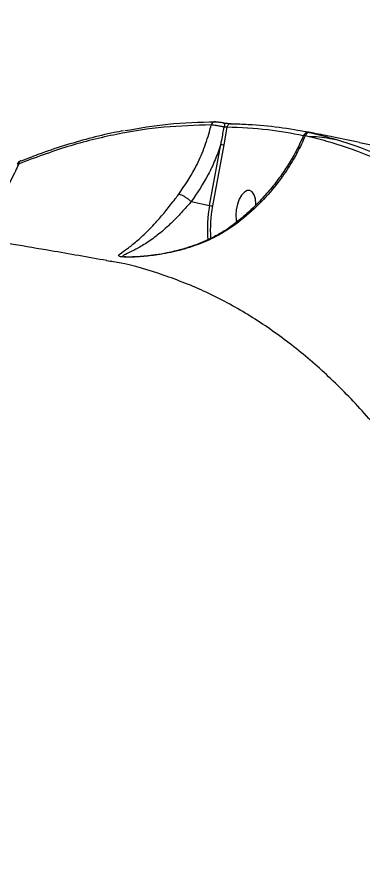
# Model space of a CAD drawing. Header units: millimetres. Extents: x -11024 to 8278, y -7837 to 5770.
# Drawn here: x 2819.3 to 2899.6, y -1134.7 to -934.7 of the extents above; entities that cross this region are included whole.
import ezdxf

# ---------------------------------------------------------------- set-up
doc = ezdxf.new("R2010")
doc.units = ezdxf.units.MM
for name, color, linetype in [('DIKOM_ОБЪЕКТ', 7, 'Continuous'), ('DIKOM_РАЗМЕР_ЗОНА', 7, 'Continuous'), ('DIKOM_РАЗМЕР_ОБЪЕКТА', 7, 'Continuous')]:
    doc.layers.add(name, color=color, linetype=linetype)
doc.styles.add('style1', font='arial.ttf', dxfattribs={"width": 0.8})
doc.dimstyles.new('1-50', dxfattribs={"dimtxt": 300, "dimasz": 200, "dimexe": 100, "dimexo": 0, "dimgap": 100, "dimtad": 1, "dimtxsty": 'style1', "dimcen": 200, "dimclrd": 7, "dimclre": 7, "dimclrt": 7, "dimadec": 1, "dimazin": 2, "dimtfac": 1, "dimtmove": 0, "dimatfit": 2, "dimfxl": 0, "dimlwd": 25, "dimlwe": 18, "dimarcsym": 0})

# ---------------------------------------------------------------- blocks, each defined once
blk = doc.blocks.new('*D9')
at = {"layer": 'Defpoints', "color": 0, "transparency": 16777216}
for p in [(3740.68, 3707.51), (-8191.56, -3797.25), (-1076.12, -3797.25)]:
    blk.add_point(p, dxfattribs=at)
at = {"layer": 'DIKOM_РАЗМЕР_ОБЪЕКТА', "color": 7, "lineweight": 18, "transparency": 16777216}
for p, q in [((3740.68, 3707.51), (-8291.56, 3707.51)), ((-1076.12, -3797.25), (-8291.56, -3797.25))]:
    blk.add_line(p, q, dxfattribs=at)
at = {"layer": 'DIKOM_РАЗМЕР_ОБЪЕКТА', "color": 7, "lineweight": 25, "transparency": 16777216}
blk.add_line((-8191.56, 3507.51), (-8191.56, -3597.25), dxfattribs=at)
at = {"layer": 'DIKOM_РАЗМЕР_ОБЪЕКТА', "color": 7, "transparency": 16777216}
for points in [[(-8224.9, 3507.51), (-8158.23, 3507.51), (-8191.56, 3707.51)], [(-8224.9, -3597.25), (-8158.23, -3597.25), (-8191.56, -3797.25)]]:
    blk.add_solid(points, dxfattribs=at)
at = {"layer": 'DIKOM_РАЗМЕР_ОБЪЕКТА', "color": 7, "transparency": 16777216, "insert": (-8444.74, -44.87), "char_height": 300, "attachment_point": 5, "rotation": 90, "style": 'style1'}
blk.add_mtext('7500', dxfattribs=at)
blk = doc.blocks.new('*D10')
at = {"layer": 'Defpoints', "color": 0, "transparency": 16777216}
for p in [(-7791.31, -186.83), (6174.94, -1432.98), (6174.94, -5371.27)]:
    blk.add_point(p, dxfattribs=at)
at = {"layer": 'DIKOM_РАЗМЕР_ОБЪЕКТА', "color": 7, "lineweight": 18, "transparency": 16777216}
for p, q in [((-7791.31, -186.83), (-7791.31, -5471.27)), ((6174.94, -1432.98), (6174.94, -5471.27))]:
    blk.add_line(p, q, dxfattribs=at)
at = {"layer": 'DIKOM_РАЗМЕР_ОБЪЕКТА', "color": 7, "lineweight": 25, "transparency": 16777216}
blk.add_line((-7591.31, -5371.27), (5974.94, -5371.27), dxfattribs=at)
at = {"layer": 'DIKOM_РАЗМЕР_ОБЪЕКТА', "color": 7, "transparency": 16777216}
for points in [[(-7591.31, -5337.93), (-7591.31, -5404.6), (-7791.31, -5371.27)], [(5974.94, -5337.93), (5974.94, -5404.6), (6174.94, -5371.27)]]:
    blk.add_solid(points, dxfattribs=at)
at = {"layer": 'DIKOM_РАЗМЕР_ОБЪЕКТА', "color": 7, "transparency": 16777216, "insert": (-1343.68, -5118.1), "char_height": 300, "attachment_point": 5, "style": 'style1'}
blk.add_mtext('14000', dxfattribs=at)
blk = doc.blocks.new('*D11')
at = {"layer": 'Defpoints', "color": 0, "transparency": 16777216}
for p in [(3316.13, 5770.14), (-10574.15, -5797.25), (-1580.09, -5797.25)]:
    blk.add_point(p, dxfattribs=at)
at = {"layer": 'DIKOM_РАЗМЕР_ЗОНА', "color": 7, "lineweight": 18, "transparency": 16777216}
for p, q in [((3316.13, 5770.14), (-10674.15, 5770.14)), ((-1580.09, -5797.25), (-10674.15, -5797.25))]:
    blk.add_line(p, q, dxfattribs=at)
at = {"layer": 'DIKOM_РАЗМЕР_ЗОНА', "color": 7, "lineweight": 25, "transparency": 16777216}
blk.add_line((-10574.15, 5570.14), (-10574.15, -5597.25), dxfattribs=at)
at = {"layer": 'DIKOM_РАЗМЕР_ЗОНА', "color": 7, "transparency": 16777216}
for points in [[(-10607.49, 5570.14), (-10540.82, 5570.14), (-10574.15, 5770.14)], [(-10607.49, -5597.25), (-10540.82, -5597.25), (-10574.15, -5797.25)]]:
    blk.add_solid(points, dxfattribs=at)
at = {"layer": 'DIKOM_РАЗМЕР_ЗОНА', "color": 7, "transparency": 16777216, "insert": (-10827.33, -172.99), "char_height": 300, "attachment_point": 5, "rotation": 90, "style": 'style1'}
blk.add_mtext('11500', dxfattribs=at)

msp = doc.modelspace()

# ---------------------------------------------------------------- linework, layer by layer
at = {"layer": 'DIKOM_ОБЪЕКТ', "color": 7, "linetype": 'Continuous', "lineweight": 15}
for p, q in [((2868.059, -960.294), (2867.319, -964.4)), ((2887.766, -961.6), (2886.658, -961.382)), ((2888.064, -961.653), (2888.012, -961.644)), ((2864.037, -978.462), (2866.649, -964.284)), ((2867.319, -964.4), (2864.707, -978.578)), ((2820.149, -968.112), (2820.107, -968.13)), ((2859.754, -977.582), (2864.037, -978.462)), ((2844.11, -990.398), (2844.176, -990.409))]:
    msp.add_line(p, q, dxfattribs=at)
at = {"layer": 'DIKOM_ОБЪЕКТ', "color": 7, "linetype": 'Continuous', "lineweight": 15, "flags": 128}
for points in [[(2867.237, -959.255), (2867.307, -959.271), (2867.367, -959.326), (2867.416, -959.418), (2867.452, -959.544), (2867.473, -959.698), (2867.478, -959.874), (2867.467, -960.064), (2867.441, -960.262)], [(2874.748, -978.426), (2874.757, -978.056), (2874.663, -976.918), (2874.389, -975.979), (2873.957, -975.315), (2873.402, -974.981), (2872.769, -975.002), (2872.11, -975.377), (2871.477, -976.077), (2870.922, -977.043), (2870.49, -978.199), (2870.216, -979.45), (2870.122, -980.694), (2870.122, -980.694)], [(2870.122, -980.694), (2870.216, -981.832), (2870.326, -982.315)]]:
    msp.add_lwpolyline(points, dxfattribs=at)
at = {"layer": 'DIKOM_ОБЪЕКТ', "color": 7, "linetype": 'Continuous', "lineweight": 15}
for centre, radius, start, end in [((2865.273, -959.903), 0.883, 82.0777, 171.87378), ((2868.952, -960.373), 0.896, 82.39821, 174.94174), ((2887.191, -962.473), 0.943, 82.65537, 168.54046), ((2868.654, -954.7), 9.792, 258.1851, 262.16304), ((2820.474, -968.851), 0.809, 116.98348, 176.31814), ((2893.43, -984.025), 29.915, 169.28269, 184.70402), ((2866.041, -968.884), 9.786, 258.18377, 262.16406), ((2893.195, -983.976), 28.995, 169.2716, 184.28358)]:
    msp.add_arc(centre, radius, start, end, dxfattribs=at)
for points, knots in [([(2840.116, -991.286), (2835.783, -990.517), (2825.666, -988.721), (2809.639, -986.055), (2792.083, -983.264), (2774.47, -980.616), (2756.805, -978.103), (2739.089, -975.724), (2721.324, -973.478), (2703.512, -971.364), (2685.654, -969.381), (2667.753, -967.527), (2649.811, -965.801), (2631.83, -964.204), (2613.813, -962.734), (2595.763, -961.39), (2577.682, -960.172), (2559.574, -959.08), (2541.44, -958.112), (2523.284, -957.27), (2505.11, -956.549), (2486.918, -955.963), (2473.726, -955.598), (2466.595, -955.465), (2465.538, -955.446)], [0, 0, 0, 0, 0.0366039, 0.0854841, 0.1341886, 0.1827288, 0.2311163, 0.2793611, 0.3274729, 0.3754616, 0.4233366, 0.4711059, 0.5187785, 0.5663619, 0.6138643, 0.6612927, 0.7086546, 0.7559565, 0.8032057, 0.850408, 0.8975703, 0.9446987, 0.9917997, 1, 1, 1, 1]), ([(2844.346, -961.087), (2847.682, -960.499), (2854.771, -959.251), (2861.717, -959.105), (2865.395, -959.028)], [0, 0, 0, 0, 0.4704443, 1, 1, 1, 1]), ([(2865.395, -959.028), (2865.492, -959.032), (2865.688, -959.038), (2866.133, -959.084), (2866.629, -959.151), (2867.008, -959.213), (2867.201, -959.248), (2867.237, -959.255)], [0, 0, 0, 0, 0.2363829, 0.4725964, 0.7091504, 0.9458892, 1, 1, 1, 1]), ([(2867.237, -959.255), (2867.273, -959.261), (2867.464, -959.296), (2867.84, -959.358), (2868.335, -959.425), (2868.778, -959.473), (2868.973, -959.481), (2869.07, -959.485)], [0, 0, 0, 0, 0.0535263, 0.2897665, 0.5263538, 0.7631195, 1, 1, 1, 1]), ([(2869.07, -959.485), (2869.397, -959.492), (2871.03, -959.527), (2875.045, -959.722), (2881.076, -960.312), (2885.734, -961.206), (2888.064, -961.653)], [0, 0, 0, 0, 0.050769, 0.2538473, 0.6266958, 1, 1, 1, 1]), ([(2864.399, -959.778), (2860.768, -959.872), (2853.506, -960.059), (2842.373, -961.811), (2831.095, -964.56), (2823.476, -967.386), (2819.667, -968.799)], [0, 0, 0, 0, 0.2485961, 0.497193, 0.7485956, 1, 1, 1, 1]), ([(2844.05, -961.143), (2843.327, -961.272), (2840.653, -961.751), (2835.995, -962.898), (2830.082, -964.593), (2824.797, -966.356), (2821.478, -967.675), (2820.144, -968.205)], [0, 0, 0, 0, 0.0916624, 0.3389374, 0.5863201, 0.8337481, 1, 1, 1, 1]), ([(2856.868, -975.854), (2858.182, -973.933), (2860.344, -970.768), (2862.574, -965.783), (2863.751, -962.338), (2864.267, -960.299), (2864.399, -959.778)], [0, 0, 0, 0, 0.3957819, 0.6516329, 0.9109958, 1, 1, 1, 1]), ([(2867.441, -960.262), (2867.382, -960.249), (2867.063, -960.181), (2866.436, -960.059), (2865.616, -959.919), (2864.881, -959.815), (2864.56, -959.79), (2864.399, -959.778)], [0, 0, 0, 0, 0.0542437, 0.2910952, 0.5276152, 0.763739, 1, 1, 1, 1]), ([(2866.649, -964.284), (2866.716, -963.958), (2866.99, -962.619), (2867.247, -961.277), (2867.441, -960.262)], [0, 0, 0, 0, 0.2435943, 1, 1, 1, 1]), ([(2868.059, -960.294), (2868.026, -960.297), (2867.96, -960.304), (2867.81, -960.301), (2867.643, -960.289), (2867.517, -960.274), (2867.453, -960.264), (2867.441, -960.262)], [0, 0, 0, 0, 0.2370646, 0.4742585, 0.7108925, 0.9465047, 1, 1, 1, 1]), ([(2885.831, -962.264), (2883.108, -961.756), (2877.264, -960.665), (2871.264, -960.424), (2868.059, -960.294)], [0, 0, 0, 0, 0.4659502, 1, 1, 1, 1]), ([(2887.358, -961.529), (2887.328, -961.524), (2887.161, -961.492), (2887.151, -961.484), (2886.946, -961.467), (2886.811, -961.47), (2886.601, -961.509), (2886.333, -961.635), (2886.103, -961.844), (2886.035, -962.023), (2886.011, -962.086)], [0, 0, 0, 0, 0.0674019, 0.3647358, 0.4040808, 0.4719799, 0.563137, 0.7199747, 0.9029024, 1, 1, 1, 1]), ([(2887.358, -961.529), (2887.283, -961.515), (2887.131, -961.488), (2887.097, -961.486), (2887.183, -961.509), (2887.285, -961.532), (2887.311, -961.538)], [0, 0, 0, 0, 0.29114633, 0.58677753, 0.89355521, 1, 1, 1, 1]), ([(2887.311, -961.538), (2888.988, -961.951), (2893.891, -963.157), (2901.851, -965.92), (2911.054, -970.03), (2916.938, -973.58), (2919.849, -975.337)], [0, 0, 0, 0, 0.1484963, 0.4343321, 0.720169, 1, 1, 1, 1]), ([(2887.686, -961.592), (2887.567, -961.566), (2887.448, -961.541), (2887.359, -961.529), (2887.358, -961.529)], [0, 0, 0, 0, 0.99823122, 1, 1, 1, 1]), ([(2888.192, -961.688), (2888.189, -961.687), (2888.181, -961.686), (2888.09, -961.67), (2887.93, -961.64), (2887.738, -961.602), (2887.663, -961.587)], [0, 0, 0, 0, 0.1175068, 0.3595091, 0.7516762, 1, 1, 1, 1]), ([(2888.064, -961.653), (2888.091, -961.659), (2888.196, -961.681), (2888.286, -961.702), (2888.239, -961.697), (2888.044, -961.662), (2887.805, -961.615), (2887.686, -961.592)], [0, 0, 0, 0, 0.0826032, 0.3217466, 0.5512889, 0.7755798, 1, 1, 1, 1]), ([(2885.925, -962.052), (2885.607, -962.794), (2884.817, -964.633), (2883.262, -967.487), (2881.311, -970.603), (2879.112, -973.602), (2876.703, -976.457), (2874.096, -979.118), (2871.811, -981.199), (2870.347, -982.3), (2869.862, -982.664)], [0, 0, 0, 0, 0.0934027, 0.2315487, 0.3709557, 0.5112063, 0.6517785, 0.7919535, 0.931182, 1, 1, 1, 1]), ([(2886.267, -962.286), (2885.668, -963.599), (2884.426, -966.323), (2882.033, -970.292), (2878.929, -974.529), (2875.024, -978.869), (2871.762, -981.507), (2870.113, -982.84)], [0, 0, 0, 0, 0.166542, 0.3455489, 0.5267562, 0.7607826, 1, 1, 1, 1]), ([(2886.267, -962.286), (2886.228, -962.266), (2886.078, -962.19), (2885.96, -962.113), (2886.005, -962.094), (2886.011, -962.092)], [0, 0, 0, 0, 0.2288946, 0.8913418, 1, 1, 1, 1]), ([(2927.76, -982.403), (2924.892, -980.293), (2919.155, -976.073), (2910.152, -970.923), (2900.871, -966.677), (2892.863, -963.912), (2887.94, -962.698), (2886.267, -962.286)], [0, 0, 0, 0, 0.2203095, 0.4406207, 0.6630828, 0.8855445, 1, 1, 1, 1]), ([(2887.315, -962.437), (2887.622, -962.44), (2889.619, -962.461), (2891.558, -962.821), (2893.199, -963.126)], [0, 0, 0, 0, 0.1538494, 1, 1, 1, 1]), ([(2898.903, -963.838), (2896.877, -963.421), (2893.32, -962.687), (2889.732, -961.985), (2888.187, -961.683)], [0, 0, 0, 0, 0.56938712, 1, 1, 1, 1]), ([(2866.649, -964.284), (2866.224, -965.482), (2865.369, -967.887), (2863.234, -972.465), (2861.141, -975.542), (2859.754, -977.582)], [0, 0, 0, 0, 0.2504027, 0.5028652, 1, 1, 1, 1]), ([(2936.451, -980.095), (2935.327, -979.285), (2930.845, -976.057), (2922.832, -971.824), (2912.446, -967.467), (2904.514, -964.913), (2899.91, -964.131), (2898.879, -963.955)], [0, 0, 0, 0, 0.0962355, 0.3836112, 0.6528204, 0.9222221, 1, 1, 1, 1]), ([(2819.667, -968.799), (2819.419, -969.357), (2818.536, -971.347), (2816.813, -974.709), (2814.327, -978.839), (2811.715, -982.621), (2809.787, -984.926), (2808.921, -985.962)], [0, 0, 0, 0, 0.0915753, 0.3265526, 0.5615218, 0.8029697, 1, 1, 1, 1]), ([(2819.667, -968.799), (2819.573, -968.8), (2819.379, -968.804), (2819.348, -968.842), (2819.333, -968.861)], [0, 0, 0, 0, 0.4814185, 1, 1, 1, 1]), ([(2820.158, -968.132), (2820.058, -968.168), (2819.798, -968.26), (2819.481, -968.508), (2819.368, -968.779), (2819.334, -968.86)], [0, 0, 0, 0, 0.3071482, 0.793522, 1, 1, 1, 1]), ([(2870.113, -982.84), (2868.817, -983.718), (2866.191, -985.498), (2861.708, -987.493), (2856.906, -989.026), (2852.334, -989.941), (2848.837, -990.337), (2846.508, -990.474), (2844.815, -990.502), (2843.389, -990.427), (2842.858, -990.238), (2842.909, -989.983), (2843.376, -989.539), (2844.648, -988.694), (2846.722, -987.133), (2849.143, -984.98), (2851.553, -982.461), (2853.878, -979.725), (2855.574, -977.57), (2856.592, -976.221), (2856.868, -975.854)], [0, 0, 0, 0, 0.0704021, 0.1427036, 0.2195584, 0.2979662, 0.355591, 0.3848662, 0.4149644, 0.4491198, 0.4886787, 0.5172609, 0.5465199, 0.6240211, 0.7036968, 0.7828112, 0.8640045, 0.9204675, 0.9784125, 1, 1, 1, 1]), ([(2859.748, -977.579), (2859.747, -977.58), (2859.477, -977.925), (2858.406, -979.113), (2856.647, -981.082), (2854.158, -983.519), (2851.486, -985.767), (2848.77, -987.647), (2846.274, -988.994), (2844.721, -989.707), (2843.975, -990.077), (2843.781, -990.262), (2843.904, -990.362), (2844.109, -990.398), (2844.11, -990.398)], [0, 0, 0, 0, 0.0000582, 0.0395809, 0.1461122, 0.2527849, 0.4034612, 0.5543362, 0.7004936, 0.8462633, 0.8976091, 0.9487606, 0.999861, 1, 1, 1, 1]), ([(2856.868, -975.854), (2856.891, -975.857), (2856.988, -975.867), (2857.262, -975.932), (2857.771, -976.144), (2858.452, -976.539), (2859.152, -977.038), (2859.549, -977.399), (2859.748, -977.579)], [0, 0, 0, 0, 0.0352224, 0.1540544, 0.36557, 0.5770521, 0.7885356, 1, 1, 1, 1]), ([(2859.754, -977.582), (2859.752, -977.582), (2859.75, -977.581), (2859.748, -977.58), (2859.748, -977.579)], [0, 0, 0, 0, 0.65451849, 1, 1, 1, 1]), ([(2869.883, -982.697), (2869.438, -983.036), (2868.24, -983.951), (2866.077, -985.251), (2863.408, -986.614), (2860.509, -987.778), (2857.418, -988.758), (2854.344, -989.493), (2851.563, -989.973), (2849.319, -990.243), (2847.728, -990.378), (2846.95, -990.409), (2846.683, -990.42)], [0, 0, 0, 0, 0.0666642, 0.1794904, 0.2979972, 0.4211313, 0.5490967, 0.6827168, 0.7986442, 0.8907704, 0.9625285, 1, 1, 1, 1]), ([(2870.113, -982.84), (2870.099, -982.829), (2870.01, -982.762), (2869.968, -982.761), (2869.933, -982.759)], [0, 0, 0, 0, 0.16492833, 1, 1, 1, 1]), ([(2960.654, -1197.566), (2960.007, -1191.41), (2958.712, -1179.094), (2956.016, -1161.333), (2952.75, -1143.995), (2948.84, -1127.207), (2944.302, -1111.031), (2939.232, -1095.825), (2933.659, -1081.619), (2927.624, -1068.418), (2921.028, -1056.007), (2913.87, -1044.466), (2906.162, -1033.856), (2898.072, -1024.407), (2889.634, -1016.126), (2880.893, -1008.99), (2871.706, -1002.894), (2862.094, -997.867), (2852.051, -994.095), (2844.7, -991.95), (2840.641, -991.418), (2840.105, -991.348)], [0, 0, 0, 0, 0.0542657, 0.1085731, 0.1628389, 0.218682, 0.2745707, 0.3304138, 0.3846826, 0.4389929, 0.4932617, 0.5491053, 0.6049945, 0.6608382, 0.7151464, 0.7694963, 0.8238045, 0.8796859, 0.9356128, 0.9914943, 1, 1, 1, 1]), ([(2846.683, -990.42), (2846.5, -990.429), (2845.971, -990.456), (2845.217, -990.459), (2844.576, -990.442), (2844.219, -990.405), (2844.187, -990.399), (2844.178, -990.398)], [0, 0, 0, 0, 0.1468078, 0.4230258, 0.6849215, 0.9164344, 1, 1, 1, 1]), ([(3019.5, -1125.392), (3020.282, -1129.007), (3022.388, -1138.745), (3025.297, -1155.226), (3028.058, -1174.946), (3030.183, -1195.489), (3031.646, -1216.803), (3032.424, -1238.834), (3032.5, -1261.097), (3031.89, -1283.51), (3030.626, -1305.99), (3028.686, -1328.902), (3026.049, -1352.186), (3022.706, -1375.765), (3018.73, -1399.123), (3014.152, -1422.183), (3009.011, -1444.879), (3003.224, -1467.581), (2996.784, -1490.208), (2989.697, -1512.678), (2982.118, -1534.496), (2974.087, -1555.604), (2965.65, -1575.957), (2956.668, -1595.889), (2947.151, -1615.309), (2937.118, -1634.135), (2926.791, -1651.955), (2916.213, -1668.73), (2905.43, -1684.446), (2894.266, -1699.36), (2882.745, -1713.383), (2870.898, -1726.445), (2859.492, -1737.755), (2848.588, -1747.474), (2838.228, -1755.773), (2827.781, -1763.214), (2817.273, -1769.764), (2806.818, -1775.355), (2796.467, -1779.965), (2787.305, -1783.292), (2781.589, -1784.846), (2779.262, -1785.478)], [0, 0, 0, 0, 0.0156521, 0.042168, 0.0687044, 0.0952202, 0.1225062, 0.1498146, 0.1771007, 0.2036165, 0.2301529, 0.2566687, 0.2839548, 0.3112631, 0.3385492, 0.365065, 0.3916012, 0.4181172, 0.4454032, 0.4727115, 0.4999976, 0.5265134, 0.5530498, 0.5795656, 0.6068517, 0.63416, 0.661446, 0.687962, 0.7144982, 0.741014, 0.7683001, 0.7956083, 0.8228943, 0.8459724, 0.8690776, 0.8921825, 0.9155066, 0.9388307, 0.9615639, 0.9843487, 1, 1, 1, 1])]:
    msp.add_open_spline(points, degree=3, knots=knots, dxfattribs=at)

# ---------------------------------------------------------------- dimensions: what is measured, and where the dimension line sits
at = {"layer": 'DIKOM_РАЗМЕР_ЗОНА'}
dim = msp.add_linear_dim(base=(-10574.155, -5797.252), p1=(3316.126, 5770.14), p2=(-1580.087, -5797.252), angle=90, text='11500', dimstyle='1-50', dxfattribs=at)
dim.commit()
dim.dimension.update_dxf_attribs({"geometry": '*D11', "text_midpoint": (-10574.155, -172.992), "dimtype": 160})
at = {"layer": 'DIKOM_РАЗМЕР_ОБЪЕКТА'}
dim = msp.add_linear_dim(base=(-8191.564, -3797.252), p1=(3740.68, 3707.508), p2=(-1076.116, -3797.252), angle=90, text='7500', dimstyle='1-50', dxfattribs=at)
dim.commit()
dim.dimension.update_dxf_attribs({"geometry": '*D9', "text_midpoint": (-8191.564, -44.872), "dimtype": 160})
dim = msp.add_linear_dim(base=(6174.942, -5371.267), p1=(-7791.307, -186.829), p2=(6174.942, -1432.983), text='14000', dimstyle='1-50', dxfattribs=at)
dim.commit()
dim.dimension.update_dxf_attribs({"geometry": '*D10', "text_midpoint": (-1343.681, -5371.267), "dimtype": 160})

doc.saveas('drawing.dxf')
